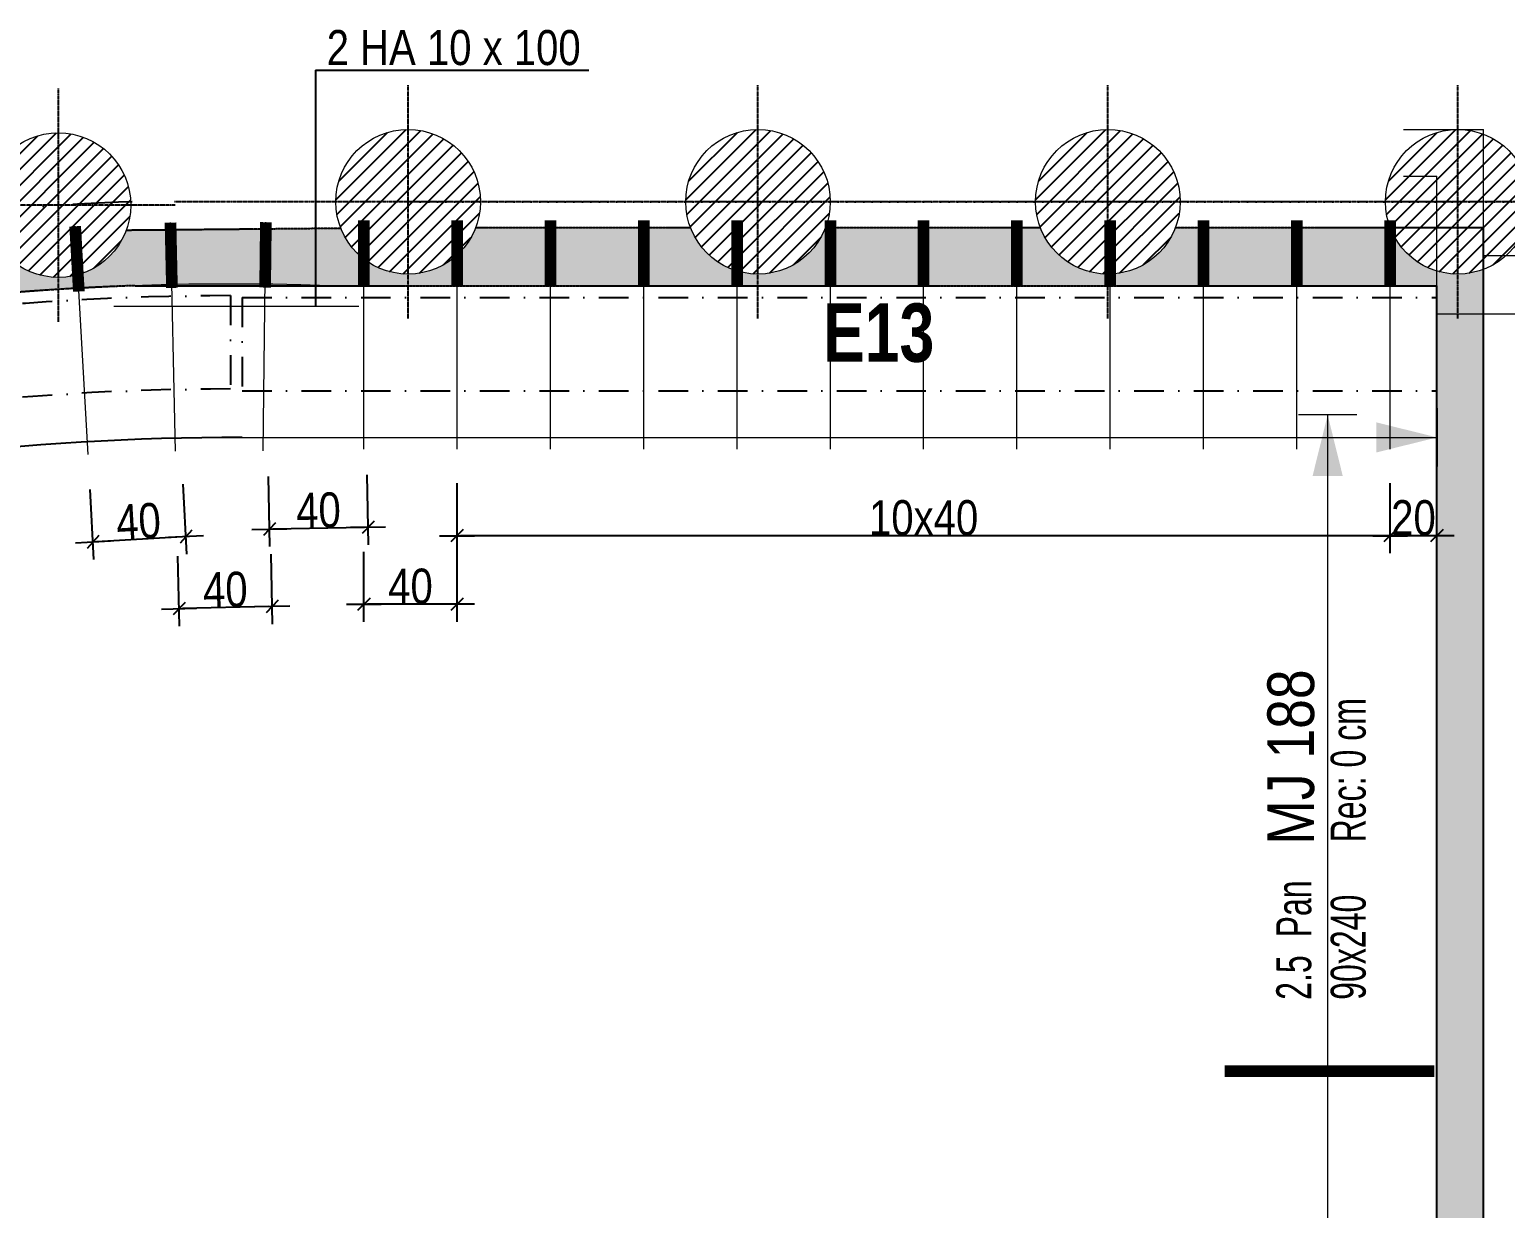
# Model space of a CAD drawing. Header units: metres. Extents: x 33574 to 39801, y -147554 to -143354.
# Drawn here: x 37970 to 38602, y -144999 to -144494 of the extents above; entities that cross this region are included whole.
import ezdxf
from ezdxf.enums import TextEntityAlignment as Align

# ---------------------------------------------------------------- set-up
doc = ezdxf.new("R2010")
doc.units = ezdxf.units.M
doc.header["$PDMODE"] = 65
for name, pattern in [('CACHEx2', [19.049999999999997, 12.7, -6.35]), ('INTERROMPU2', [9.524999999999999, 6.35, -3.175]), ('TIRETPTX2', [50.8, 25.4, -12.7, 0, -12.7])]:
    doc.linetypes.add(name, pattern=pattern)
for name, color, linetype in [('01_ARMA_INF', 50, 'Continuous'), ('01_cote_gen', 4, 'Continuous'), ('01_isolant ext', 2, 'TIRETPTX2'), ('01_linteaux', 3, 'Continuous'), ('01_murs_coup', 5, 'Continuous'), ('01_murs_sup', 2, 'INTERROMPU2'), ('01_poch_murs', 251, 'Continuous'), ('01_texte', 230, 'Continuous'), ('AA_COTES', 2, 'Continuous')]:
    doc.layers.add(name, color=color, linetype=linetype)
doc.layers.add('01_PIEUX', color=5, linetype='Continuous', lineweight=60)
doc.styles.add('ARIAL NA', font='ARIALN.TTF')
doc.styles.add('impact', font='impact.ttf')
doc.styles.add('PATIO', font='ARIALN.TTF')
doc.styles.add('STYLE2', font='ARIALN.TTF')
doc.dimstyles.new('JB50', dxfattribs={"dimscale": 0.1, "dimtxt": 150, "dimasz": 15, "dimexe": 0.1, "dimexo": 0.1, "dimgap": 0.09, "dimtad": 1, "dimdec": 1, "dimdsep": 46, "dimtxsty": 'STYLE2', "dimblk1": 'BOND_G', "dimblk2": 'BOND_D', "dimsah": 1, "dimcen": 1.5, "dimdle": 0.01, "dimse1": 1, "dimse2": 1, "dimclrd": 4, "dimclre": 2, "dimclrt": 6, "dimazin": 2, "dimtfac": 2.333333333333333, "dimtdec": 1, "dimtix": 1, "dimtmove": 2, "dimatfit": 3, "dimldrblk": 'BOND_G', "dimfxl": 1, "dimtolj": 1, "dimtzin": 0, "dimarcsym": 0})

# ---------------------------------------------------------------- blocks, each defined once
blk = doc.blocks.new('BOND_G')
at = {"layer": 'AA_COTES', "color": 0}
for p, q in [((0, -5), (0, 14.99999999999999)), ((5, 0), (-5, 0)), ((1.767766952966312, 1.767766952966312), (-1.767766952966426, -1.767766952966426))]:
    blk.add_line(p, q, dxfattribs=at)
blk = doc.blocks.new('BOND_D')
at = {"layer": 'AA_COTES', "color": 0}
for p, q in [((0, 5), (0, -15)), ((5, 0), (-5, 0)), ((-1.767766952966312, -1.767766952966312), (1.767766952966426, 1.767766952966426))]:
    blk.add_line(p, q, dxfattribs=at)
blk = doc.blocks.new('*D441')
at = {"layer": '01_cote_gen', "color": 4, "lineweight": -2, "ltscale": 5, "transparency": 16777216}
blk.add_line((38571.3597672905, -144710.8230622685), (38554.35976755481, -144710.8230622685), dxfattribs=at)
at = {"layer": 'DEFPOINTS', "color": 0, "lineweight": 0, "ltscale": 5, "transparency": 16777216}
for p in [(38552.85976755481, -144615.634901327), (38572.8597672905, -144615.634901327), (38552.85976755481, -144710.8230622685)]:
    blk.add_point(p, dxfattribs=at)
at = {"layer": '01_cote_gen', "color": 4, "lineweight": -2, "ltscale": 5, "transparency": 16777216, "xscale": 1.5, "yscale": 1.5, "zscale": 1.5, "rotation": 180}
blk.add_blockref('BOND_D', (38552.85976755481, -144710.8230622685), dxfattribs=at)
at = {"layer": '01_cote_gen', "color": 4, "lineweight": -2, "ltscale": 5, "transparency": 16777216, "xscale": 1.5, "yscale": 1.5, "zscale": 1.5}
blk.add_blockref('BOND_G', (38572.8597672905, -144710.8230622685), dxfattribs=at)
at = {"layer": '01_cote_gen', "color": 6, "lineweight": 0, "ltscale": 5, "transparency": 16777216, "insert": (38562.85976742265, -144703.1554674527), "char_height": 15, "attachment_point": 5, "style": 'STYLE2'}
blk.add_mtext('\\A1;20', dxfattribs=at)
blk = doc.blocks.new('*D442')
at = {"layer": '01_cote_gen', "color": 4, "lineweight": -2, "ltscale": 5, "transparency": 16777216}
blk.add_line((38551.35976755482, -144710.8230622685), (38154.35976755482, -144710.8230622685), dxfattribs=at)
at = {"layer": 'DEFPOINTS', "color": 0, "lineweight": 0, "ltscale": 5, "transparency": 16777216}
for p in [(38152.85976755482, -144673.6481418448), (38552.85976755482, -144673.6481418448), (38152.85976755482, -144710.8230622685)]:
    blk.add_point(p, dxfattribs=at)
at = {"layer": '01_cote_gen', "color": 4, "lineweight": -2, "ltscale": 5, "transparency": 16777216, "xscale": 1.5, "yscale": 1.5, "zscale": 1.5, "rotation": 180}
blk.add_blockref('BOND_D', (38152.85976755482, -144710.8230622685), dxfattribs=at)
at = {"layer": '01_cote_gen', "color": 4, "lineweight": -2, "ltscale": 5, "transparency": 16777216, "xscale": 1.5, "yscale": 1.5, "zscale": 1.5}
blk.add_blockref('BOND_G', (38552.85976755482, -144710.8230622685), dxfattribs=at)
at = {"layer": '01_cote_gen', "color": 6, "lineweight": 0, "ltscale": 5, "transparency": 16777216, "insert": (38352.85976755482, -144703.1554674527), "char_height": 15, "attachment_point": 5, "style": 'STYLE2'}
blk.add_mtext('\\A1;10x40', dxfattribs=at)
blk = doc.blocks.new('*D443')
at = {"layer": '01_cote_gen', "color": 4, "lineweight": -2, "ltscale": 5, "transparency": 16777216}
blk.add_line((38151.35976906004, -144740.1741775399), (38114.35976906004, -144740.1741779478), dxfattribs=at)
at = {"layer": 'DEFPOINTS', "color": 0, "lineweight": 0, "ltscale": 5, "transparency": 16777216}
for p in [(38112.85976755481, -144603.6481422857), (38152.85976755481, -144603.6481418447), (38112.85976906004, -144740.1741779644)]:
    blk.add_point(p, dxfattribs=at)
at = {"layer": '01_cote_gen', "color": 4, "lineweight": -2, "ltscale": 5, "transparency": 16777216, "xscale": 1.5, "yscale": 1.5, "zscale": 1.5}
for name, p, rotation in [('BOND_D', (38112.85976906004, -144740.1741779644), 180.0000006317008), ('BOND_G', (38152.85976906004, -144740.1741775234), 6.317007716916124e-07)]:
    blk.add_blockref(name, p, dxfattribs=dict(at, rotation=rotation))
at = {"layer": '01_cote_gen', "color": 6, "lineweight": 0, "ltscale": 5, "transparency": 16777216, "insert": (38132.8597689755, -144732.506582928), "char_height": 15, "attachment_point": 5, "rotation": 6.31700753726949e-07, "style": 'STYLE2'}
blk.add_mtext('\\A1;40', dxfattribs=at)
blk = doc.blocks.new('*D444')
at = {"layer": '01_cote_gen', "color": 4, "lineweight": -2, "ltscale": 5, "transparency": 16777216}
blk.add_line((38113.20422598036, -144707.2172063108), (38073.88657322466, -144707.9175035542), dxfattribs=at)
at = {"layer": 'DEFPOINTS', "color": 0, "lineweight": 0, "ltscale": 5, "transparency": 16777216}
for p in [(38070.54259054782, -144604.401864859), (38112.85976755481, -144603.6481422858), (38072.38681109902, -144707.9442162191)]:
    blk.add_point(p, dxfattribs=at)
at = {"layer": '01_cote_gen', "color": 4, "lineweight": -2, "ltscale": 5, "transparency": 16777216, "xscale": 1.5, "yscale": 1.5, "zscale": 1.5}
for name, p, rotation in [('BOND_D', (38072.38681109902, -144707.9442162191), 181.0204025786133), ('BOND_G', (38114.703988106, -144707.1904936459), 1.020402578613293)]:
    blk.add_blockref(name, p, dxfattribs=dict(at, rotation=rotation))
at = {"layer": '01_cote_gen', "color": 6, "lineweight": 0, "ltscale": 5, "transparency": 16777216, "insert": (38093.40885167528, -144699.9009760661), "char_height": 15, "attachment_point": 5, "rotation": 1.0204025786132755, "style": 'STYLE2'}
blk.add_mtext('\\A1;40', dxfattribs=at)
blk = doc.blocks.new('*D445')
at = {"layer": '01_cote_gen', "color": 4, "lineweight": -2, "ltscale": 5, "transparency": 16777216}
blk.add_line((38072.10344611178, -144741.1915898079), (38035.17086002993, -144742.0181078995), dxfattribs=at)
at = {"layer": 'DEFPOINTS', "color": 0, "lineweight": 0, "ltscale": 5, "transparency": 16777216}
for p in [(38030.61075542018, -144605.2955034493), (38070.54259054781, -144604.401864859), (38033.67123550703, -144742.0516681489)]:
    blk.add_point(p, dxfattribs=at)
at = {"layer": '01_cote_gen', "color": 4, "lineweight": -2, "ltscale": 5, "transparency": 16777216, "xscale": 1.5, "yscale": 1.5, "zscale": 1.5}
for name, p, rotation in [('BOND_D', (38033.67123550703, -144742.0516681489), 181.282014071053), ('BOND_G', (38073.60307063466, -144741.1580295585), 1.282014071053048)]:
    blk.add_blockref(name, p, dxfattribs=dict(at, rotation=rotation))
at = {"layer": '01_cote_gen', "color": 6, "lineweight": 0, "ltscale": 5, "transparency": 16777216, "insert": (38053.46560214146, -144733.9391733754), "char_height": 15, "attachment_point": 5, "rotation": 1.282014071053028, "style": 'STYLE2'}
blk.add_mtext('\\A1;40', dxfattribs=at)
blk = doc.blocks.new('*D446')
at = {"layer": '01_cote_gen', "color": 4, "lineweight": -2, "ltscale": 5, "transparency": 16777216}
blk.add_line((38035.10966087529, -144711.2713870893), (37998.22643765522, -144713.3515052947), dxfattribs=at)
at = {"layer": 'DEFPOINTS', "color": 0, "lineweight": 0, "ltscale": 5, "transparency": 16777216}
for p in [(38030.59462228149, -144604.5746014637), (37990.71615871181, -144606.8236434626), (37996.72881748041, -144713.4359671914)]:
    blk.add_point(p, dxfattribs=at)
at = {"layer": '01_cote_gen', "color": 4, "lineweight": -2, "ltscale": 5, "transparency": 16777216, "xscale": 1.5, "yscale": 1.5, "zscale": 1.5}
for name, p, rotation in [('BOND_D', (37996.72881748041, -144713.4359671914), 183.2279140710264), ('BOND_G', (38036.60728105009, -144711.1869251926), 3.227914071026428)]:
    blk.add_blockref(name, p, dxfattribs=dict(at, rotation=rotation))
at = {"layer": '01_cote_gen', "color": 6, "lineweight": 0, "ltscale": 5, "transparency": 16777216, "insert": (38016.23630286429, -144704.6560163997), "char_height": 15, "attachment_point": 5, "rotation": 3.227914071026416, "style": 'STYLE2'}
blk.add_mtext('\\A1;40', dxfattribs=at)

msp = doc.modelspace()

# ---------------------------------------------------------------- hatches: boundary and pattern name
at = {"layer": '01_murs_sup', "ltscale": 3}
h = msp.add_hatch(dxfattribs=at)
h.set_pattern_fill('DASH', color=256, scale=2.5, angle=135)
h.set_pattern_definition([(135, (1211.661501504375, -135886.3766936216), (-11.22532015133644, 8.881784197001252e-16), [7.9375, -7.9375])])
edge = h.paths.add_edge_path()
edge.add_line((38619.85975942877, -145131.6349017622), (38592.8597559124, -145131.6349017622))
edge.add_line((38592.8597559124, -145131.6349017622), (38592.85976770975, -144596.6220185353))
edge.add_arc((38581.83640637679, -144567.6481422858), 30.99999999998138, 200.7835595957978, 290.8297495042634, ccw=False)
edge.add_line((38552.85365288442, -144578.6481422858), (38460.81915986918, -144578.6481422858))
edge.add_arc((38431.8364063768, -144567.6481422858), 31.00000000000336, 200.7835595958433, 339.2164404041567, ccw=False)
edge.add_line((38402.85365288442, -144578.6481422858), (38310.81915986918, -144578.6481422858))
edge.add_arc((38281.8364063768, -144567.6481422858), 31.00000000000336, 200.7835595958433, 339.2164404041567, ccw=False)
edge.add_line((38252.85365288442, -144578.6481422858), (38160.81915986918, -144578.6481422858))
edge.add_arc((38131.8364063768, -144567.6481422858), 30.99999999999303, 201.3118853197231, 339.21644040420693, ccw=False)
edge.add_line((38102.95631485799, -144578.9149215001), (38011.01984804115, -144579.7669164767))
edge.add_arc((37981.92120965551, -144569.0772371503), 31.00000000000605, 205.0617590903189, 339.8286810938205, ccw=False)
edge.add_arc((38055.65423624864, -145780.6175167353), 1202.726036363769, 94.85607431748207, 99.19121332791286)
edge.add_arc((37833.10268825421, -144587.4697053421), 30.99999999999447, 212.034883978377, 349.0964430106714, ccw=False)
edge.add_arc((38055.6542362488, -145780.6175167352), 1202.726036363719, 101.9401136610933, 106.2742133279193)
edge.add_arc((37687.67754987871, -144624.0173050652), 30.9999999999968, 219.1178839784031, 356.17944301063665, ccw=False)
edge.add_arc((38055.65423624883, -145780.6175167352), 1202.726036363716, 109.0231136610926, 113.3572133279185)
edge.add_arc((37547.86878998945, -144678.217937674), 30.99999999974383, -3.228137757105287e-10, 3.262443010306697, ccw=False)
edge.add_arc((37547.8687899892, -144678.2179376741), 31, -106.92223189973828, 0, ccw=False)
edge.add_line((37538.8455135238, -144707.8756598023), (37538.8455135238, -144722.341862265))
edge.add_arc((38055.65423624888, -145780.6175167352), 1177.726036363744, 92.05394913478762, 116.028561673013, ccw=False)
edge.add_line((38013.44394914911, -144603.6481422858), (38572.85976755482, -144603.6481422858))
edge.add_line((38572.85976755482, -144603.6481422858), (38572.8597559124, -145131.6349014186))
edge.add_line((38572.8597559124, -145131.6349014186), (38387.86683301943, -145131.6349014186))
edge.add_line((38387.86683301943, -145131.6349014186), (38387.86395860227, -145494.6348953786))
edge.add_line((38387.86395860227, -145494.6348953786), (38012.60975566173, -145494.6348953786))
edge.add_line((38012.60975566173, -145494.6348953786), (38012.60975566173, -145627.4040440309))
edge.add_arc((37522.36195200062, -146364.8041766384), 885.4952651279937, 54.972460644416515, 56.382736305045626, ccw=False)
edge.add_line((38030.60975566173, -145639.6931267724), (38030.60975566173, -145514.6348953786))
edge.add_line((38030.60975566173, -145514.6348953786), (38120.60975558187, -145514.6348953786))
edge.add_line((38120.60975558187, -145514.6348953786), (38120.60975558187, -145690.6348835175))
edge.add_line((38120.60975558187, -145690.6348835175), (38096.46789063645, -145690.6348835175))
edge.add_arc((37522.3619519998, -146364.8041766382), 885.4952651283348, 49.58310368497262, 54.97246064434233)
edge.add_arc((37522.36195199977, -146364.8041766383), 885.4952651284469, 54.9724606443451, 88.93337311106023)
edge.add_line((37538.8455135238, -145479.4623461771), (37538.8455135238, -145499.4658924054))
edge.add_arc((37522.36195199974, -146364.8041766384), 865.4952651284898, 31.885060788713417, 88.90872238282088, ccw=False)
edge.add_line((38257.26215444713, -145907.6349012024), (38387.86068825978, -145907.634901203))
edge.add_line((38387.86068825978, -145907.634901203), (38387.85705872715, -146365.9957603085))
edge.add_line((38387.85705872715, -146365.9957603085), (38407.85951696527, -146365.9957603085))
edge.add_line((38407.85951696527, -146365.9957603085), (38407.85951696527, -145758.6903359441))
edge.add_line((38407.85951696527, -145758.6903359441), (38602.45553037126, -145758.6903359441))
edge.add_line((38602.45553037126, -145758.6903359441), (38602.45553037126, -145740.6903359441))
edge.add_line((38602.45553037126, -145740.6903359441), (38407.85951696527, -145740.6903359441))
edge.add_line((38407.85951696527, -145740.6903359441), (38407.85951696527, -145147.6349014186))
edge.add_line((38407.85951696527, -145147.6349014186), (38619.85975942877, -145147.6349014186))
edge.add_line((38619.85975942877, -145147.6349014186), (38619.85975942877, -145131.6349017622))
edge = h.paths.add_edge_path(flags=16)
edge.add_line((38387.86380023217, -145507.6348953786), (38387.86108262614, -145692.597199733))
edge.add_line((38387.86108262614, -145692.597199733), (38387.86165855697, -145692.5985063117))
edge.add_line((38387.86165855697, -145692.5985063117), (38387.86298066453, -145710.6361900963))
edge.add_line((38387.86298066453, -145710.6361900963), (38387.86224820535, -145710.6348835175))
edge.add_line((38387.86224820535, -145710.6348835175), (38387.86084662988, -145887.634901203))
edge.add_line((38387.86084662988, -145887.634901203), (38268.29180603761, -145887.6349012025))
edge.add_arc((38147.56387337932, -145944.94630127), 133.6406760744734, 25.39440870109206, 65.71043163573019)
edge.add_line((38202.53675377985, -145823.1357404712), (38202.53676413976, -145710.6348835175))
edge.add_line((38202.53676413976, -145710.6348835175), (38202.85976380173, -145710.6348835175))
edge.add_line((38202.85976380173, -145710.6348835175), (38202.85975573682, -145798.2138452048))
edge.add_arc((37522.36195199987, -146364.8041766384), 885.4952651284403, 39.78115613019892, 47.62597131948492)
edge.add_line((38119.15705963951, -145710.6348835175), (38202.85976380173, -145710.6348835175))
edge.add_line((38202.85976380173, -145710.6348835175), (38202.85976564348, -145690.6348835175))
edge.add_line((38202.85976564348, -145690.6348835175), (38138.60975590135, -145690.6348835175))
edge.add_line((38138.60975590135, -145690.6348835175), (38138.60975558187, -145690.6348835175))
edge.add_line((38138.60975558187, -145690.6348835175), (38138.60975558187, -145514.6348953786))
edge.add_line((38138.60975558187, -145514.6348953786), (38202.85978185086, -145514.6348953786))
edge.add_line((38202.85978185086, -145514.6348953786), (38202.85976564419, -145710.5971997362))
edge.add_line((38202.85976564419, -145710.5971997362), (38222.8597656442, -145710.5971997362))
edge.add_line((38222.8597656442, -145710.5971997362), (38222.85978185086, -145507.6348953786))
edge.add_line((38222.85978185086, -145507.6348953786), (38387.86380023217, -145507.6348953786))
h.paths.add_polyline_path([(38387.86683301943, -145131.6349015173), (37915.56930421361, -145131.6349015173), (37738.97997833929, -145286.8598370758), (37752.18420836882, -145301.8814318423), (37917.42175079962, -145156.6349015173), (38387.86663505682, -145156.6349015173)], flags=17)
at = {"layer": '01_poch_murs'}
h = msp.add_hatch(dxfattribs=at)
h.set_pattern_fill('ANSI31', color=256, scale=1.5)
h.set_pattern_definition([(45, (19773.22887741509, -135865.8095620589), (-3.367596045400932, 3.367596045400933), [])])
h.paths.add_polyline_path([(37981.92120965553, -144538.0772371503, 0.4142135623730951), (37950.92120965553, -144569.0772371503), (37981.92120965553, -144569.0772371503)])
h.paths.add_polyline_path([(37981.92120965553, -144569.0772371503), (37950.92120965553, -144569.0772371503, 0.4142135623730951), (37981.92120965553, -144600.0772371503)])
h.paths.add_polyline_path([(37981.92120965553, -144538.0772371503), (37981.92120965553, -144569.0772371503), (38012.92120965553, -144569.0772371503, 0.4142135623730951)])
h.paths.add_polyline_path([(38012.92120965553, -144569.0772371503), (37981.92120965553, -144569.0772371503), (37981.92120965553, -144600.0772371503, 0.4142135623730951)])
h = msp.add_hatch(dxfattribs=at)
h.set_pattern_fill('ANSI31', color=256, scale=1.5)
h.set_pattern_definition([(45, (19923.14407413637, -135864.3804671944), (-3.367596045400932, 3.367596045400933), [])])
h.paths.add_polyline_path([(38131.83640637682, -144536.6481422858, 0.4142135623730951), (38100.83640637682, -144567.6481422858), (38131.83640637682, -144567.6481422858)])
h.paths.add_polyline_path([(38131.83640637682, -144567.6481422858), (38100.83640637682, -144567.6481422858, 0.4142135623730951), (38131.83640637682, -144598.6481422858)])
h.paths.add_polyline_path([(38131.83640637682, -144536.6481422858), (38131.83640637682, -144567.6481422858), (38162.83640637682, -144567.6481422858, 0.4142135623730951)])
h.paths.add_polyline_path([(38162.83640637682, -144567.6481422858), (38131.83640637682, -144567.6481422858), (38131.83640637682, -144598.6481422858, 0.4142135623730951)])
h = msp.add_hatch(dxfattribs=at)
h.set_pattern_fill('ANSI31', color=256, scale=1.5)
h.set_pattern_definition([(45, (20073.14407413637, -135864.3804671944), (-3.367596045400932, 3.367596045400933), [])])
h.paths.add_polyline_path([(38281.83640637682, -144536.6481422858, 0.4142135623730951), (38250.83640637682, -144567.6481422858), (38281.83640637682, -144567.6481422858)])
h.paths.add_polyline_path([(38281.83640637682, -144567.6481422858), (38250.83640637682, -144567.6481422858, 0.4142135623730951), (38281.83640637682, -144598.6481422858)])
h.paths.add_polyline_path([(38281.83640637682, -144536.6481422858), (38281.83640637682, -144567.6481422858), (38312.83640637682, -144567.6481422858, 0.4142135623730951)])
h.paths.add_polyline_path([(38312.83640637682, -144567.6481422858), (38281.83640637682, -144567.6481422858), (38281.83640637682, -144598.6481422858, 0.4142135623730951)])
h = msp.add_hatch(dxfattribs=at)
h.set_pattern_fill('ANSI31', color=256, scale=1.5)
h.set_pattern_definition([(45, (20223.14407413637, -135864.3804671944), (-3.367596045400932, 3.367596045400933), [])])
h.paths.add_polyline_path([(38431.83640637682, -144536.6481422858, 0.4142135623730951), (38400.83640637682, -144567.6481422858), (38431.83640637682, -144567.6481422858)])
h.paths.add_polyline_path([(38431.83640637682, -144567.6481422858), (38400.83640637682, -144567.6481422858, 0.4142135623730951), (38431.83640637682, -144598.6481422858)])
h.paths.add_polyline_path([(38431.83640637682, -144536.6481422858), (38431.83640637682, -144567.6481422858), (38462.83640637682, -144567.6481422858, 0.4142135623730951)])
h.paths.add_polyline_path([(38462.83640637682, -144567.6481422858), (38431.83640637682, -144567.6481422858), (38431.83640637682, -144598.6481422858, 0.4142135623730951)])
h = msp.add_hatch(dxfattribs=at)
h.set_pattern_fill('ANSI31', color=256, scale=1.5)
h.set_pattern_definition([(45, (20373.14407413637, -135864.3804671944), (-3.367596045400932, 3.367596045400933), [])])
h.paths.add_polyline_path([(38581.83640637682, -144536.6481422858, 0.4142135623730951), (38550.83640637682, -144567.6481422858), (38581.83640637682, -144567.6481422858)])
h.paths.add_polyline_path([(38581.83640637682, -144567.6481422858), (38550.83640637682, -144567.6481422858, 0.4142135623730951), (38581.83640637682, -144598.6481422858)])
h.paths.add_polyline_path([(38581.83640637682, -144536.6481422858), (38581.83640637682, -144567.6481422858), (38612.83640637682, -144567.6481422858, 0.4142135623730951)])
h.paths.add_polyline_path([(38612.83640637682, -144567.6481422858), (38581.83640637682, -144567.6481422858), (38581.83640637682, -144598.6481422858, 0.4142135623730951)])
at = {"layer": '01_poch_murs', "ltscale": 3}
h = msp.add_hatch(color=256, dxfattribs=at)
h.dxf.hatch_style = 1
h.paths.add_polyline_path([(38552.85365288444, -144578.6481422858), (38460.81915986919, -144578.6481422858, -0.690065559342354), (38402.85365288444, -144578.6481422858), (38310.81915986919, -144578.6481422858, -0.6900655593423551), (38252.85365288444, -144578.6481422858), (38160.81915986919, -144578.6481422858, -0.6866679614140103), (38102.95631485801, -144578.9149215001), (38011.01984804117, -144579.7669164767, -0.6667085915927928), (37953.8398063163, -144582.2086798166, 0.01891786864332901), (37863.54304437187, -144593.3335538591, -0.2058076460600042), (37849.79470515723, -144613.5920438995), (37849.79470515723, -144621.0225571965, -0.05293556011198203), (38097.86452334865, -144603.6481422858), (38572.8597675549, -144603.6481422858), (38572.85976769444, -144597.3200137799, -0.2326350150878804)])
h.paths.add_polyline_path([(37849.79470515723, -144621.0225571965), (37849.79470515723, -144613.5920438995, -0.4169943815633989), (37806.8232038673, -144603.9132055886, 0.01891333202871347), (37718.60865627996, -144626.0828937938, -0.6812689604309282), (37663.62621495371, -144643.5757632949, 0.01891333202871096), (37578.81854937285, -144676.4537398123, -0.0142360546494353), (37578.86878998922, -144678.2179376742, -0.503616030956479), (37538.84551352389, -144707.8756598023), (37538.84551352389, -144722.341862265, -0.06975970139477862)])
h.paths.add_polyline_path([(37538.84551352389, -144722.341862265), (37538.84551352389, -144707.8756598023, -0.1178131145377853), (37526.41269680408, -144700.5928357796, 0.01891333202871288), (37446.30632118013, -144743.6772884923, -0.04517119621277415), (37446.81029081326, -144749.2443462307, -0.6171070753033968), (37397.27692082162, -144774.0941791628, 0.01891333202871142), (37323.09448795112, -144826.7275158855, -0.07619285917296362), (37324.51764339543, -144836.0124642499, -0.5752177938253992), (37278.18986892138, -144862.9579523633, 0.0134997775354115), (37229.79724555848, -144906.2548062569), (37229.79724555848, -144940.9754217586, -0.08088505237707058)])
h.paths.add_polyline_path([(37229.79724555848, -144940.9754217586), (37229.79724555848, -144906.2548062569, 0.005412172626123334), (37211.06361526236, -144924.3368375834, -0.1073610116204503), (37213.85738390333, -144937.1979616602, -0.5347923163912949), (37170.96915069942, -144965.8278396078, 0.01891333202870704), (37111.92361519918, -145035.0154556863, -0.1387367531134328), (37116.51850493811, -145051.2564578753, -0.4956818265242388), (37077.25126150274, -145081.1337516948, 0.0140874434755383), (37039.41171228021, -145137.3438183572), (37069.12620030463, -145137.3438183572, -0.05401596373595395)])

# ---------------------------------------------------------------- linework, layer by layer
at = {"layer": '01_ARMA_INF', "linetype": 'Continuous', "lineweight": 0}
for p, q in [((37994.61711122924, -144675.9926465018), (37989.09893397671, -144578.1481284142)), ((38032.16076725201, -144674.5570791988), (38029.96816429328, -144576.5816103698)), ((38069.73151902469, -144674.3971658655), (38070.86701915706, -144576.4037444564)), ((38112.85976755482, -144673.6481418448), (38112.85976755481, -144575.6481418448)), ((38152.85976755482, -144673.6481418448), (38152.85976755481, -144575.6481418448)), ((38192.85976755482, -144673.6481418448), (38192.85976755481, -144575.6481418448)), ((38232.85976755482, -144673.6481418448), (38232.85976755481, -144575.6481418448)), ((38272.85976755482, -144673.6481418448), (38272.85976755481, -144575.6481418448)), ((38312.85976755482, -144673.6481418448), (38312.85976755481, -144575.6481418448)), ((38352.85976755482, -144673.6481418448), (38352.85976755481, -144575.6481418448)), ((38392.85976755482, -144673.6481418448), (38392.85976755481, -144575.6481418448)), ((38432.85976755482, -144673.6481418448), (38432.85976755481, -144575.6481418448)), ((38472.85976755482, -144673.6481418448), (38472.85976755481, -144575.6481418448)), ((38512.85976755482, -144673.6481418448), (38512.85976755481, -144575.6481418448)), ((38552.85976755482, -144673.6481418448), (38552.85976755481, -144575.6481418448))]:
    msp.add_line(p, q, dxfattribs=at)
at = {"layer": '01_ARMA_INF', "linetype": 'Continuous', "lineweight": 0, "const_width": 5.000000000000195, "flags": 128}
for points in [[(38030.5946222815, -144604.5746014638), (38029.96816429328, -144576.5816103698)], [(38070.54259054782, -144604.401864859), (38070.86701915706, -144576.4037444564)], [(38112.85976755482, -144603.6481418448), (38112.8597675548, -144575.6481418448)], [(38152.85976755482, -144603.6481418448), (38152.8597675548, -144575.6481418448)], [(38192.85976755482, -144603.6481418448), (38192.8597675548, -144575.6481418448)], [(38232.85976755482, -144603.6481418448), (38232.8597675548, -144575.6481418448)], [(38272.85976755482, -144603.6481418448), (38272.8597675548, -144575.6481418448)], [(38312.85976755482, -144603.6481418448), (38312.8597675548, -144575.6481418448)], [(38352.85976755482, -144603.6481418448), (38352.8597675548, -144575.6481418447)], [(38392.85976755482, -144603.6481418448), (38392.8597675548, -144575.6481418447)], [(38432.85976755482, -144603.6481418448), (38432.8597675548, -144575.6481418447)], [(38472.85976755482, -144603.6481418448), (38472.8597675548, -144575.6481418447)], [(38512.85976755482, -144603.6481418448), (38512.8597675548, -144575.6481418447)], [(38552.85976755482, -144603.6481418448), (38552.8597675548, -144575.6481418447)], [(37990.67555604887, -144606.1037050106), (37989.09893397671, -144578.1481284141)]]:
    msp.add_lwpolyline(points, dxfattribs=at)
at = {"layer": '01_isolant ext', "ltscale": 0.5}
for p, q in [((38055.65423624888, -144607.8914803716), (38055.65423624888, -144647.8914803714)), ((38060.65423624888, -144608.6481422858), (38572.93640637682, -144608.6481422858)), ((38060.65423624888, -144608.6481422858), (38060.65423624888, -144648.6170717935)), ((38060.65423624888, -144648.6170717935), (38572.93640637682, -144648.6481422858))]:
    msp.add_line(p, q, dxfattribs=at)
at = {"layer": '01_isolant ext'}
msp.add_arc((38055.65423656178, -145780.6175165098), 1213.726036363743, 91.99092271833617, 160.6105502048303, dxfattribs=at)
at = {"layer": '01_isolant ext', "ltscale": 0.5}
for radius, end in [(1172.726036363743, 103.7318607872419), (1132.726036363743, 103.7232342745414)]:
    msp.add_arc((38055.65423624888, -145780.6175167353), radius, 90, end, dxfattribs=at)
at = {"layer": '01_linteaux', "linetype": 'TIRETPTX2', "ltscale": 0.01}
for p, q in [((37981.92120965553, -144619.0772371503), (37981.92120965553, -144519.0772371503)), ((38131.83640637682, -144617.6481422858), (38131.83640637682, -144517.6481422858)), ((38281.83640637682, -144617.6481422858), (38281.83640637682, -144517.6481422858)), ((38431.83640637682, -144617.6481422858), (38431.83640637682, -144517.6481422858)), ((38581.83640637685, -144617.6481422858), (38581.83640637685, -144517.6481422858)), ((38581.83640637682, -144617.6481422858), (38581.83640637682, -144517.6481422858)), ((38635.67715435749, -144567.6481422858), (38031.67715435749, -144567.6481422858)), ((38031.92120965553, -144569.0772371503), (37931.92120965553, -144569.0772371503))]:
    msp.add_line(p, q, dxfattribs=at)
at = {"layer": '01_linteaux', "linetype": 'TIRETPTX2', "ltscale": 0.07}
msp.add_line((38695.45448729224, -144567.6481420603), (38131.83640668972, -144567.6481420603), dxfattribs=at)
at = {"layer": '01_linteaux'}
msp.add_line((38572.8597559124, -145131.6349014186), (38572.85976755482, -144603.6481422858), dxfattribs=at)
at = {"layer": '01_linteaux', "linetype": 'CACHEx2', "lineweight": 0, "ltscale": 2, "const_width": 5, "flags": 128}
msp.add_lwpolyline([(38571.85396184316, -144940.3266840226), (38481.85396184316, -144940.3266840226)], dxfattribs=at)
at = {"layer": '01_murs_coup', "linetype": 'Continuous', "lineweight": 5}
for p, q in [((38558.5401278979, -144536.6481413075), (38592.85976903229, -144536.6481420643)), ((38558.5401278979, -144536.6481413075), (38592.85976903229, -144536.6481420643)), ((38592.85976784184, -144590.6349013258), (38592.85976903229, -144536.6481420643)), ((38592.85976784184, -144590.6349013258), (38592.85976903229, -144536.6481420643)), ((38558.5401278979, -144556.6481413075), (38572.85976859128, -144556.6481416233)), ((38558.5401278979, -144556.6481413075), (38572.85976859128, -144556.6481416233)), ((38572.85976729059, -144615.634901327), (38572.85976859128, -144556.6481416233)), ((38572.85976729059, -144615.634901327), (38572.85976859128, -144556.6481416233)), ((38011.01984804117, -144579.7669164767), (38102.95631485801, -144578.9149215001)), ((38011.01984804117, -144579.7669164767), (38102.95631485801, -144578.9149215001)), ((38160.81915986919, -144578.6481422858), (38252.85365288444, -144578.6481422858)), ((38310.81915986919, -144578.6481422858), (38402.85365288444, -144578.6481422858)), ((38310.81915986919, -144578.6481422858), (38402.85365288444, -144578.6481422858)), ((38460.81915986919, -144578.6481422858), (38552.85365288444, -144578.6481422858)), ((38460.81915986919, -144578.6481422858), (38552.85365288444, -144578.6481422858)), ((38592.85976784184, -144590.6349013258), (38679.0401278979, -144590.6349013208)), ((38592.85976784184, -144590.6349013258), (38679.0401278979, -144590.6349013208)), ((38097.86452334901, -144603.6481422858), (38572.93640637682, -144603.6481422858)), ((38572.85976729059, -144615.634901327), (38679.0401278979, -144615.6349013208)), ((38572.85976729059, -144615.634901327), (38679.0401278979, -144615.6349013208))]:
    msp.add_line(p, q, dxfattribs=at)
msp.add_arc((38055.65423624888, -145780.6175167353), 1177.726036363743, 87.94605086509816, 160.4695873564522, dxfattribs=at)
at = {"layer": '01_murs_sup', "ltscale": 0.05}
for p, q in [((38011.01984804114, -144579.7669164767), (38102.95631485798, -144578.9149215001)), ((38011.01984804114, -144579.7669164767), (38102.95631485798, -144578.9149215001)), ((38160.81915986917, -144578.6481422858), (38252.85365288441, -144578.6481422858)), ((38310.81915986917, -144578.6481422858), (38402.85365288441, -144578.6481422858)), ((38310.81915986917, -144578.6481422858), (38402.85365288441, -144578.6481422858)), ((38460.81915986917, -144578.6481422858), (38592.85976810609, -144578.6481422858)), ((38592.8597559124, -145131.6349017622), (38592.85976810609, -144578.6481422858)), ((38014.74571865817, -144603.6481422858), (38572.85976755482, -144603.6481422858))]:
    msp.add_line(p, q, dxfattribs=at)
msp.add_arc((38055.65423624886, -145780.6175167352), 1177.726036363743, 91.99065690944028, 160.4695873564522, dxfattribs=at)
at = {"layer": '01_PIEUX', "linetype": 'Continuous', "lineweight": 5}
msp.add_line((38110.65423624888, -144612.5268139257), (38005.65423624888, -144612.5268139257), dxfattribs=at)
for centre in [(37981.92120965553, -144569.0772371503), (38131.83640637682, -144567.6481422858), (38281.83640637682, -144567.6481422858), (38431.83640637682, -144567.6481422858), (38581.83640637682, -144567.6481422858)]:
    msp.add_circle(centre, 31, dxfattribs=at)
at = {"layer": '01_texte'}
for q in [(38209.30952216037, -144511.2137942251), (38092.0972700949, -144612.5268139257)]:
    msp.add_line((38092.0972700949, -144511.2137942251), q, dxfattribs=at)
at = {"layer": '01_texte', "linetype": 'Continuous', "lineweight": 0}
for p, q in [((38572.99793073202, -144656.1680578786), (38572.99793073202, -144681.1282266194)), ((38538.54695060611, -144659.0291336005), (38513.5867818654, -144659.0291336005)), ((38526.06686623576, -145128.5995331676), (38526.06686623576, -144659.0291336005)), ((38060.6530232263, -144668.6170717567), (38572.93519335423, -144668.648142249))]:
    msp.add_line(p, q, dxfattribs=at)
at = {"layer": '01_texte'}
msp.add_arc((38062.5843333606, -145864.1709514348), 1195.555439606266, 90.0925561158332, 103.3313291949106, dxfattribs=at)
at = {"layer": '01_texte', "linetype": 'Continuous', "lineweight": 0}
for points in [[(38526.06686623576, -144659.0291336005), (38519.60690048859, -144685.1243957604), (38526.06686623576, -144685.1243957604)], [(38526.06686623576, -144659.0291336005), (38532.52683198293, -144685.1243957604), (38526.06686623576, -144685.1243957604)], [(38572.99793073202, -144668.648142249), (38546.90266857219, -144662.1881765018), (38546.90266857219, -144668.648142249)], [(38572.99793073202, -144668.648142249), (38546.90266857219, -144675.1081079962), (38546.90266857219, -144668.648142249)]]:
    msp.add_solid(points, dxfattribs=at)

# ---------------------------------------------------------------- texts
at = {"layer": '01_texte', "style": 'ARIAL NA'}
msp.add_text('2 HA 10 x 100', height=15, dxfattribs=at).set_placement((38096.93205884855, -144509.0422880404))
at = {"layer": '01_texte', "style": 'impact'}
msp.add_text('E13', height=25, dxfattribs=at).set_placement((38333.57446890559, -144643.7089100344), align=Align.BOTTOM_CENTER)
at = {"layer": '01_texte', "ltscale": 5, "style": 'PATIO'}
msp.add_text('MJ 188', height=20, rotation=90, dxfattribs=at).set_placement((38520.23425770772, -144843.2244542197))
at = {"layer": '01_texte', "ltscale": 5, "style": 'PATIO', "width": 0.8}
for s, p in [('Rec: 0 cm', (38542.36169451193, -144842.2260073957)), ('2.5  Pan', (38519.02688784539, -144909.7261709824)), ('90x240', (38542.36169451193, -144909.7261709824))]:
    msp.add_text(s, height=15, rotation=90, dxfattribs=at).set_placement(p)

# ---------------------------------------------------------------- dimensions: what is measured, and where the dimension line sits
at = {"layer": '01_cote_gen', "lineweight": 0, "ltscale": 5}
for p1, p2, distance, picture, middle in [((38030.5946222815, -144604.5746014638), (37990.71615871181, -144606.8236434626), 106.78173830916867, '*D446', (38016.23630286429, -144704.6560163997)), ((38070.54259054782, -144604.401864859), (38030.61075542018, -144605.2955034493), 136.79040581014124, '*D445', (38053.46560214146, -144733.9391733754)), ((38112.85976755482, -144603.6481422858), (38070.54259054782, -144604.401864859), 103.55877401078327, '*D444', (38093.40885167528, -144699.9009760661))]:
    dim = msp.add_aligned_dim(p1=p1, p2=p2, distance=distance, text='40', dimstyle='JB50', dxfattribs=at)
    dim.commit()
    dim.dimension.update_dxf_attribs({"geometry": picture, "text_midpoint": middle})
dim = msp.add_aligned_dim(p1=(38152.85976755482, -144603.6481418448), p2=(38112.85976755482, -144603.6481422858), distance=136.52603567860208, dimstyle='JB50', dxfattribs=at)
dim.commit()
dim.dimension.update_dxf_attribs({"geometry": '*D443', "text_midpoint": (38132.8597689755, -144732.506582928)})
dim = msp.add_linear_dim(base=(38552.85976755481, -144710.8230622685), p1=(38572.8597672905, -144615.634901327), p2=(38552.85976755481, -144615.634901327), dimstyle='JB50', dxfattribs=at)
dim.commit()
dim.dimension.update_dxf_attribs({"geometry": '*D441', "text_midpoint": (38562.85976742265, -144703.1554674527)})
dim = msp.add_linear_dim(base=(38152.85976755482, -144710.8230622685), p1=(38552.85976755482, -144673.6481418448), p2=(38152.85976755482, -144673.6481418448), text='10x40', dimstyle='JB50', dxfattribs=at)
dim.commit()
dim.dimension.update_dxf_attribs({"geometry": '*D442', "text_midpoint": (38352.85976755482, -144703.1554674527)})

doc.saveas('drawing.dxf')
